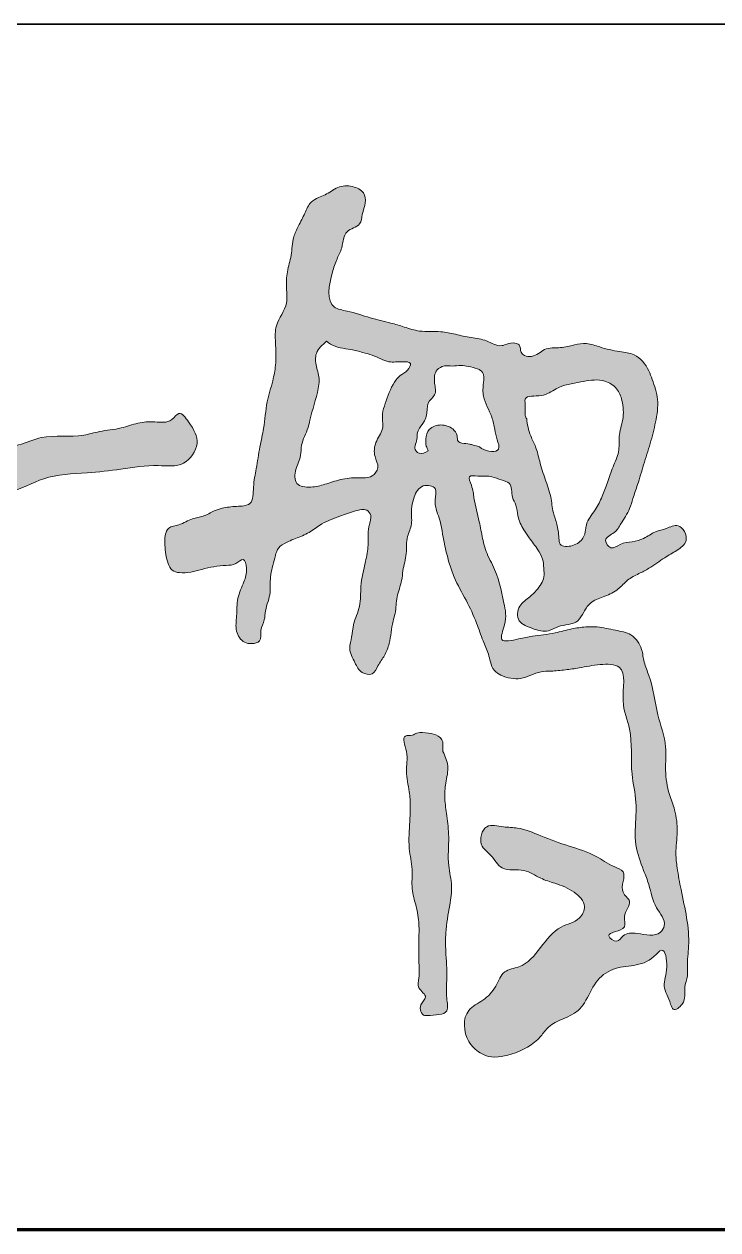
# Model space of a CAD drawing. Extents: x 3968514 to 5230306, y -516551 to -228246.
# Drawn here: x 4023589 to 4024049, y -305621 to -304821 of the extents above; entities that cross this region are included whole.
import ezdxf

# ---------------------------------------------------------------- set-up
doc = ezdxf.new("R2010")
doc.units = 0
doc.header["$LTSCALE"] = 1000
doc.header["$MEASUREMENT"] = 0
doc.layers.add('AXIS', color=3, linetype='Continuous', lineweight=15)
doc.layers.add('DIMENSION', color=3, linetype='Continuous', lineweight=18)

# ---------------------------------------------------------------- blocks, each defined once
blk = doc.blocks.new('目录1')
h = blk.add_hatch(color=7)
h.dxf.hatch_style = 1
edge = h.paths.add_edge_path()
edge.add_spline(control_points=[(4307446.24, -2702474.33), (4307442.52, -2702475.92), (4307436.68, -2702478.42), (4307428.76, -2702483.93), (4307421.78, -2702483.59), (4307415.21, -2702488.02), (4307414.63, -2702497.18), (4307421.72, -2702503.8), (4307418.41, -2702517.51), (4307432.91, -2702513.39), (4307440.26, -2702517.4), (4307448.1, -2702511.74), (4307447.07, -2702525.18), (4307454.65, -2702531.65), (4307454.4, -2702544.56), (4307459.01, -2702555.84), (4307463.5, -2702567.64), (4307466.74, -2702579.36), (4307470.54, -2702591.48), (4307480.7, -2702597.3), (4307489.31, -2702596.6), (4307493.6, -2702594.12), (4307499.1, -2702596.04), (4307495.41, -2702599.69), (4307494.95, -2702604.06), (4307491.67, -2702608.61), (4307487.24, -2702614.1), (4307481.83, -2702619.18), (4307481.18, -2702627.34), (4307472.16, -2702630.66), (4307456.5, -2702634.25), (4307435.01, -2702640.56), (4307413.09, -2702644.09), (4307397.98, -2702649.01), (4307385.05, -2702649.4), (4307372.56, -2702655.99), (4307355.05, -2702659.25), (4307337.43, -2702663.22), (4307319.18, -2702670.31), (4307303.33, -2702674.85), (4307283.27, -2702673.57), (4307265.71, -2702675.8), (4307246.65, -2702681.93), (4307231.12, -2702686.46), (4307210.11, -2702693.26), (4307215.89, -2702714.24), (4307232.94, -2702723.03), (4307254.54, -2702716.37), (4307277.52, -2702716.37), (4307301.93, -2702713.19), (4307323.78, -2702699.24), (4307350.44, -2702702.2), (4307377.28, -2702687.35), (4307405.74, -2702684.85), (4307432.85, -2702676.11), (4307455.85, -2702662.34), (4307482.86, -2702661.57), (4307506.33, -2702656.66), (4307524.49, -2702648.67), (4307540.58, -2702643.75), (4307557.76, -2702639.6), (4307576.94, -2702635.19), (4307598.34, -2702631.01), (4307622.05, -2702626.68), (4307645.23, -2702618.06), (4307670.92, -2702619.11), (4307694.29, -2702605.07), (4307719.99, -2702604.26), (4307745.36, -2702601.54), (4307766.2, -2702597.8), (4307786.71, -2702600.87), (4307798.18, -2702583.97), (4307791.63, -2702572.94), (4307783.49, -2702561.68), (4307777.32, -2702571.28), (4307766.88, -2702569.64), (4307755.62, -2702570.28), (4307743.81, -2702574.98), (4307731.42, -2702575.68), (4307714.35, -2702581.13), (4307695.35, -2702577.46), (4307675.76, -2702586.68), (4307656.04, -2702587.6), (4307635.07, -2702589.37), (4307615.07, -2702598.19), (4307593.55, -2702596.36), (4307577.46, -2702607.79), (4307560.21, -2702604.99), (4307547.75, -2702615.42), (4307532.71, -2702614.68), (4307519.46, -2702614.89), (4307512.14, -2702617.83), (4307502.04, -2702622.76), (4307508.46, -2702608.47), (4307515.44, -2702603.19), (4307521.98, -2702592.98), (4307529.37, -2702582.73), (4307526.59, -2702568.49), (4307536.26, -2702559.93), (4307534.5, -2702549.19), (4307536.38, -2702539.75), (4307535.25, -2702527.63), (4307537.62, -2702513.91), (4307539.14, -2702498.26), (4307539.96, -2702486.14), (4307539.63, -2702472.39), (4307553.22, -2702471.83), (4307564.48, -2702471.06), (4307569.34, -2702459), (4307582.27, -2702460.07), (4307593.72, -2702452.88), (4307606.35, -2702446.21), (4307618.65, -2702443.49), (4307637.53, -2702439.79), (4307625.3, -2702428.38), (4307616.91, -2702425.1), (4307606.37, -2702424.67), (4307598.4, -2702430.08), (4307588.11, -2702434.27), (4307575.52, -2702435.55), (4307561.83, -2702439.43), (4307551.12, -2702442.51), (4307533.14, -2702449.11), (4307544.79, -2702434.88), (4307543.89, -2702425.44), (4307547.68, -2702414.05), (4307542.85, -2702404.91), (4307540.72, -2702391.18), (4307531.32, -2702395.59), (4307526.2, -2702400.23), (4307520.19, -2702406.64), (4307513.69, -2702411.71), (4307509.65, -2702421.98), (4307512.05, -2702431.53), (4307511.83, -2702441.16), (4307517.47, -2702447.51), (4307513.36, -2702454.05), (4307508.84, -2702460.87), (4307497.01, -2702460.5), (4307486.62, -2702464.15), (4307474.06, -2702467.39), (4307468.67, -2702455.74), (4307477.31, -2702447.24), (4307474.52, -2702432.95), (4307481.62, -2702422.74), (4307487.34, -2702408.7), (4307498.54, -2702411.5), (4307504.98, -2702400.84), (4307493.98, -2702397.08), (4307486.45, -2702398.03), (4307477.73, -2702394.54), (4307469.82, -2702396.52), (4307459.17, -2702393.47), (4307456.74, -2702405.39), (4307457.28, -2702414.06), (4307458, -2702424.05), (4307453.92, -2702433.98), (4307453.17, -2702445.21), (4307450.44, -2702456.99), (4307450.8, -2702466.93), (4307447.45, -2702472.37), (4307446.24, -2702474.33)], knot_values=[0, 0, 0, 0, 24.366061, 38.189437, 56.537359, 63.530395, 83.986974, 99.616719, 120.989284, 140.525005, 164.922766, 170.379048, 188.122888, 210.657272, 234.565496, 258.462018, 284.424346, 309.872356, 332.066619, 358.287014, 372.511667, 381.588324, 388.651204, 397.0169, 403.114956, 415.941233, 428.809803, 446.336873, 458.715261, 472.853017, 497.672363, 558.956675, 604.775447, 631.164715, 653.796783, 681.137311, 714.122256, 760.305437, 789.14986, 831.846762, 857.449787, 909.053616, 937.40682, 975.877135, 1013.187957, 1044.226209, 1079.348961, 1118.05175, 1174.264502, 1218.203695, 1263.372696, 1324.701999, 1369.27271, 1443.036026, 1493.632269, 1539.447049, 1601.008372, 1651.860114, 1682.761253, 1719.700448, 1752.688512, 1788.787888, 1837.7444, 1883.563172, 1933.245405, 1984.849069, 2032.982367, 2091.139462, 2136.202259, 2186.038982, 2219.796733, 2251.264563, 2282.1412, 2299.14346, 2311.638131, 2334.266829, 2356.725695, 2380.025163, 2409.222672, 2430.572689, 2486.671633, 2518.553309, 2557.256099, 2604.098767, 2644.100099, 2685.981279, 2728.494651, 2754.147502, 2784.207193, 2817.964944, 2842.020519, 2860.748952, 2870.867759, 2892.611048, 2911.86865, 2933.618011, 2962.22022, 2984.656876, 3013.257647, 3027.644326, 3046.8919, 3070.869698, 3099.820582, 3130.358931, 3163.965985, 3176.853041, 3203.674741, 3226.971118, 3240.725897, 3272.607573, 3290.495417, 3322.692603, 3354.130147, 3378.498819, 3401.227139, 3422.028042, 3438.027523, 3460.936372, 3478.169039, 3504.217307, 3537.202575, 3558.967326, 3583.444136, 3606.334917, 3626.272151, 3645.718353, 3672.083398, 3693.533914, 3703.652721, 3724.136874, 3737.70728, 3755.802227, 3773.021479, 3800.242528, 3813.129584, 3830.347641, 3842.523603, 3855.015074, 3877.924181, 3904.313772, 3928.316206, 3939.042183, 3970.894818, 3986.879573, 4021.316883, 4045.303939, 4063.195265, 4079.656503, 4096.127327, 4115.394378, 4128.589173, 4149.39364, 4165.396334, 4182.614392, 4206.59219, 4222.576945, 4240.803655, 4269.974399, 4289.421914, 4313.611138, 4327.198539, 4327.198539, 4327.198539, 4327.198539], degree=3, periodic=0)
edge = h.paths.add_edge_path(flags=16)
edge.add_spline(control_points=[(4307473.73, -2702504.55), (4307477.49, -2702503.03), (4307483.77, -2702500.49), (4307489.6, -2702492.47), (4307498.63, -2702488.67), (4307506.99, -2702487.07), (4307518.13, -2702489), (4307516.95, -2702500.87), (4307511.45, -2702509.67), (4307517.3, -2702521.31), (4307509.42, -2702532.87), (4307510.75, -2702544.99), (4307511.61, -2702555.78), (4307506.17, -2702566.4), (4307506.91, -2702579.13), (4307493.96, -2702585.98), (4307487.68, -2702576.65), (4307487.4, -2702567.08), (4307487.11, -2702555.17), (4307478, -2702545.42), (4307482.17, -2702531.35), (4307475.15, -2702521.23), (4307476.8, -2702511.28), (4307474.81, -2702506.92), (4307473.73, -2702504.55)], knot_values=[0, 0, 0, 0, 23.754055, 39.676877, 57.661976, 80.420577, 92.135508, 117.905246, 131.640664, 154.374723, 184.407486, 206.912286, 226.200975, 248.067523, 276.554032, 297.469728, 312.296055, 333.43967, 356.172411, 381.339271, 405.451462, 435.483364, 448.34382, 463.594547, 463.594547, 463.594547, 463.594547], degree=3, periodic=0)
h = blk.add_hatch(color=7)
h.dxf.hatch_style = 1
edge = h.paths.add_edge_path()
edge.add_spline(control_points=[(4307904.53, -2702432.38), (4307906.23, -2702427.03), (4307908.93, -2702418.52), (4307897.71, -2702412.9), (4307888.02, -2702413.51), (4307881.6, -2702418.96), (4307875.29, -2702421.2), (4307869.55, -2702424.3), (4307866.5, -2702432.01), (4307862.47, -2702439.47), (4307858.15, -2702448.55), (4307858.05, -2702459.23), (4307854.49, -2702470.25), (4307854.03, -2702480.88), (4307855.74, -2702493.65), (4307846.4, -2702504.04), (4307847.15, -2702518.7), (4307847.69, -2702530.85), (4307845.18, -2702544.08), (4307840.66, -2702557.63), (4307839.9, -2702572.65), (4307836.33, -2702587.16), (4307834.6, -2702600.49), (4307831.97, -2702612.13), (4307832.62, -2702625.82), (4307820.58, -2702625.9), (4307813.03, -2702626.8), (4307805.47, -2702629.18), (4307799.55, -2702633.04), (4307790.87, -2702633.95), (4307784.32, -2702638.58), (4307773.6, -2702639.58), (4307773.46, -2702652.8), (4307774.65, -2702661.5), (4307778.01, -2702668.91), (4307786.8, -2702671.19), (4307798.49, -2702667.43), (4307811.14, -2702665.08), (4307820.42, -2702665.21), (4307826.38, -2702658.99), (4307828.63, -2702669.04), (4307826.07, -2702676.64), (4307821.13, -2702686.99), (4307821.7, -2702698.23), (4307819.91, -2702708.48), (4307824.89, -2702716.53), (4307831.34, -2702717.4), (4307838.33, -2702716.05), (4307836.42, -2702707.82), (4307840.06, -2702701.96), (4307840.15, -2702693.06), (4307844.03, -2702685.48), (4307843.14, -2702675.2), (4307844.69, -2702666.96), (4307846.87, -2702659.16), (4307848.61, -2702652.78), (4307854.16, -2702650.11), (4307860.54, -2702647.11), (4307868.51, -2702644.52), (4307877.38, -2702637.18), (4307888.69, -2702632.85), (4307898.65, -2702629.53), (4307907.09, -2702626.99), (4307911.26, -2702632.55), (4307907.89, -2702640.54), (4307909.2, -2702650.8), (4307906.43, -2702664.58), (4307902.95, -2702677.82), (4307904.05, -2702692.4), (4307898.46, -2702702.89), (4307898.03, -2702712.46), (4307895.03, -2702721.1), (4307899.58, -2702729.07), (4307903.11, -2702736.81), (4307911.96, -2702738.58), (4307915.12, -2702731.02), (4307919.74, -2702725.16), (4307923.55, -2702715.02), (4307923.96, -2702705.35), (4307927.12, -2702695.31), (4307926.85, -2702685.89), (4307930.93, -2702676.91), (4307931.47, -2702667.05), (4307934.59, -2702657.6), (4307933.38, -2702646.76), (4307937.78, -2702639.04), (4307936.92, -2702630.01), (4307937.84, -2702621.03), (4307943.28, -2702610.9), (4307955.2, -2702612.91), (4307951.55, -2702623.95), (4307956.8, -2702635.17), (4307958.43, -2702649.41), (4307961.82, -2702662.47), (4307966.02, -2702675.3), (4307973.66, -2702688.1), (4307980.23, -2702702.17), (4307984.13, -2702714.46), (4307988.22, -2702722.72), (4307989.51, -2702729.55), (4307991.51, -2702735.17), (4307998.84, -2702739.58), (4308010.31, -2702741.95), (4308020.52, -2702735.39), (4308030.78, -2702735.51), (4308039.16, -2702734.58), (4308050.22, -2702733.08), (4308061.22, -2702730.61), (4308081.55, -2702730.68), (4308074.83, -2702755.65), (4308084.68, -2702776.55), (4308081.76, -2702800.32), (4308086.43, -2702818.96), (4308086.12, -2702834.67), (4308084.64, -2702850.19), (4308090.24, -2702865.23), (4308095.74, -2702878.89), (4308097.49, -2702891.59), (4308107.18, -2702901.65), (4308100.46, -2702912.46), (4308088.98, -2702909.03), (4308078.09, -2702908.89), (4308073.86, -2702916.6), (4308063.02, -2702908.42), (4308081.71, -2702908.01), (4308076.27, -2702896.61), (4308085.31, -2702888.65), (4308073.56, -2702881.23), (4308081.7, -2702868.52), (4308068.72, -2702864.44), (4308058.79, -2702856.63), (4308041.27, -2702851.49), (4308024.23, -2702845.38), (4308009.84, -2702838.95), (4307997.96, -2702839.2), (4307985.3, -2702835.36), (4307981.08, -2702851.1), (4307990.97, -2702857.24), (4307996.72, -2702869.22), (4308011.9, -2702865.45), (4308022.04, -2702873.05), (4308033.8, -2702876.47), (4308044.56, -2702880.55), (4308054.18, -2702890.12), (4308048.28, -2702901.88), (4308026.85, -2702905.37), (4308019.6, -2702931.26), (4307997.48, -2702933.53), (4307993.49, -2702945.47), (4307985.51, -2702954.14), (4307970.78, -2702960.56), (4307971.97, -2702979.62), (4307980.72, -2702987.65), (4307990.22, -2702992.6), (4308005.85, -2702989.9), (4308020.31, -2702982.12), (4308030.52, -2702967), (4308044.64, -2702965.12), (4308054.09, -2702953.14), (4308058.05, -2702941.51), (4308074.57, -2702928.6), (4308092.22, -2702933), (4308104.95, -2702916.56), (4308108.07, -2702933.78), (4308102.78, -2702944.23), (4308108.31, -2702952.75), (4308110.75, -2702961.84), (4308120.09, -2702955), (4308117.28, -2702946.22), (4308120.77, -2702938.21), (4308119.84, -2702928.97), (4308122.89, -2702909.88), (4308117.34, -2702887.89), (4308113.62, -2702867.63), (4308112.09, -2702854.75), (4308114.14, -2702841.99), (4308112.69, -2702828.52), (4308107.31, -2702815.62), (4308105.12, -2702801.43), (4308107.05, -2702783.39), (4308099.17, -2702762.99), (4308097.42, -2702743.55), (4308091.18, -2702729.77), (4308090.43, -2702719.81), (4308083.96, -2702710.13), (4308071.89, -2702708.31), (4308062.05, -2702705.8), (4308052.18, -2702705.92), (4308042.84, -2702707.27), (4308031.47, -2702710.7), (4308018.97, -2702711.83), (4308008.7, -2702713.78), (4307993.76, -2702717.53), (4308001.04, -2702702.19), (4307997.9, -2702686.83), (4307994.41, -2702670.52), (4307986.95, -2702657.4), (4307984.31, -2702647.57), (4307982.18, -2702634.74), (4307978.66, -2702622.61), (4307978, -2702613.54), (4307973.63, -2702604.93), (4307983.38, -2702606.44), (4307989.8, -2702605.38), (4307996.3, -2702608.74), (4308004.46, -2702610.25), (4308003.05, -2702619.29), (4308007.23, -2702625.54), (4308007.43, -2702633.48), (4308011.02, -2702640.65), (4308015.92, -2702647.88), (4308020.67, -2702653.86), (4308024.57, -2702660.65), (4308025, -2702666.98), (4308025.65, -2702674.45), (4308021.11, -2702680.93), (4308015.29, -2702686.93), (4308007.88, -2702691.26), (4308006.68, -2702701.5), (4308012.91, -2702705.34), (4308019.21, -2702707.82), (4308027.31, -2702710.03), (4308036.06, -2702704.04), (4308047, -2702704.97), (4308051.62, -2702695.64), (4308056.46, -2702688.54), (4308065.89, -2702685.89), (4308074.39, -2702681.68), (4308080.3, -2702674.55), (4308087.76, -2702670.86), (4308096.33, -2702666.53), (4308104.31, -2702660.45), (4308112.98, -2702655.59), (4308122.33, -2702649.22), (4308115.46, -2702636.18), (4308106.35, -2702641.15), (4308098.41, -2702642.49), (4308091.81, -2702647.68), (4308083.58, -2702649.85), (4308076.21, -2702650.12), (4308069.7, -2702655.7), (4308063.6, -2702647.21), (4308072.65, -2702643.99), (4308076.75, -2702636.36), (4308081.78, -2702629.13), (4308084.3, -2702619.97), (4308087.78, -2702610.42), (4308091.14, -2702598.08), (4308095.77, -2702584.45), (4308099.37, -2702570.13), (4308101.71, -2702555.48), (4308097.71, -2702544.21), (4308094.07, -2702533.55), (4308086.97, -2702524.66), (4308073.96, -2702523.44), (4308063.52, -2702520.98), (4308053.69, -2702517.35), (4308044.75, -2702518.95), (4308035.89, -2702521.43), (4308026.77, -2702520.32), (4308020.59, -2702525.92), (4308013.82, -2702527.8), (4308009.13, -2702523.56), (4308009.94, -2702518.4), (4308003.88, -2702517.15), (4308000.34, -2702518.6), (4307996.11, -2702519.82), (4307991.82, -2702518.75), (4307985.74, -2702515.25), (4307976.73, -2702514.3), (4307966.71, -2702512), (4307955.33, -2702509.36), (4307943.64, -2702510.76), (4307932.8, -2702507.16), (4307922.08, -2702503.86), (4307909.1, -2702501.02), (4307897.36, -2702496.73), (4307879.73, -2702494.09), (4307883.35, -2702474.39), (4307887.46, -2702462.29), (4307891.98, -2702453.9), (4307891.95, -2702442.45), (4307903.75, -2702440.59), (4307904.31, -2702434.7), (4307904.53, -2702432.38)], knot_values=[0, 0, 0, 0, 28.535344, 45.431189, 64.936486, 84.550374, 93.812154, 105.288467, 122.177055, 141.204187, 157.00605, 181.586523, 203.996616, 225.90725, 245.352952, 278.554516, 300.463643, 330.848383, 351.829078, 380.720005, 416.298509, 441.088572, 470.660759, 495.239438, 517.650831, 535.606857, 554.97199, 566.004944, 582.387827, 596.77516, 616.699819, 630.487304, 653.738287, 678.522014, 688.685348, 698.895596, 728.869796, 761.56267, 774.905447, 785.831337, 797.968312, 816.595635, 839.750055, 863.340087, 883.379246, 901.517356, 911.268326, 922.3017, 936.349717, 950.956958, 963.2803, 988.429899, 999.756148, 1024.401059, 1037.928493, 1049.257688, 1061.83384, 1072.370522, 1092.295704, 1111.158595, 1140.822787, 1162.885645, 1177.740805, 1186.457178, 1197.917097, 1225.853504, 1247.913155, 1281.581446, 1307.77837, 1333.406727, 1350.167761, 1365.208197, 1385.607607, 1401.820294, 1415.020241, 1428.094269, 1444.539275, 1461.368971, 1491.452464, 1502.230825, 1524.16965, 1546.791737, 1559.97711, 1583.046966, 1605.767675, 1623.131425, 1633.587448, 1659.094127, 1678.292441, 1694.37512, 1709.187597, 1734.13934, 1768.828441, 1793.97804, 1815.198529, 1849.498152, 1883.036028, 1908.125272, 1926.897419, 1937.674489, 1950.152174, 1960.796126, 1987.324965, 2015.733769, 2028.847112, 2048.113932, 2066.616222, 2094.86487, 2120.401465, 2165.369925, 2203.833335, 2263.59861, 2301.451367, 2318.499289, 2357.70871, 2393.309027, 2413.265404, 2445.615601, 2471.586869, 2481.530305, 2512.297331, 2531.377542, 2542.300975, 2554.603851, 2578.306614, 2591.945484, 2613.51144, 2628.181597, 2655.459336, 2669.2146, 2696.726446, 2735.073142, 2775.016962, 2807.394832, 2826.245249, 2848.431752, 2873.254924, 2891.386099, 2914.332945, 2943.54566, 2967.976437, 2987.949857, 3016.191924, 3039.388153, 3056.180462, 3082.888354, 3160.118371, 3180.091791, 3202.326337, 3227.682226, 3250.886004, 3291.801282, 3313.511784, 3321.142271, 3355.317885, 3401.257543, 3416.981819, 3462.056647, 3475.377257, 3506.681068, 3534.660927, 3591.872847, 3605.196283, 3628.386664, 3654.185343, 3679.531031, 3687.156997, 3700.910129, 3723.332947, 3739.051422, 3750.984435, 3778.314183, 3854.197091, 3883.626814, 3902.456763, 3931.489234, 3960.670482, 3982.235421, 4015.028887, 4045.714348, 4089.547027, 4143.255165, 4161.926929, 4179.036043, 4203.013757, 4224.220602, 4249.30716, 4264.300646, 4283.01389, 4305.690552, 4336.002425, 4354.857327, 4376.926427, 4396.629536, 4425.719705, 4478.389873, 4492.18487, 4516.155503, 4538.620969, 4571.115396, 4588.225172, 4599.980626, 4611.47889, 4630.025534, 4643.13627, 4654.600452, 4673.620964, 4685.078017, 4699.422549, 4719.556036, 4732.267815, 4751.839151, 4765.632959, 4778.094704, 4789.548693, 4809.666174, 4822.132959, 4840.222728, 4859.627214, 4869.680877, 4881.144548, 4901.603118, 4915.035505, 4942.659527, 4956.595681, 4973.530148, 4992.869057, 5012.998007, 5029.841572, 5047.235288, 5062.224766, 5087.660122, 5106.261998, 5124.349896, 5146.435546, 5162.699447, 5177.483977, 5195.642459, 5211.272914, 5227.536526, 5240.647262, 5252.635174, 5268.233208, 5282.68915, 5305.974185, 5319.907449, 5339.413969, 5367.013157, 5396.556132, 5425.621966, 5456.01851, 5483.376562, 5495.652466, 5524.351688, 5544.251861, 5571.422266, 5589.605914, 5605.580703, 5624.435605, 5645.770764, 5655.309333, 5674.019395, 5680.252787, 5690.299502, 5698.666458, 5710.434688, 5714.071977, 5724.801428, 5735.457965, 5756.217848, 5777.842271, 5797.562743, 5825.802206, 5846.769818, 5865.183653, 5893.422445, 5925.526163, 5943.101309, 5989.374635, 6008.047655, 6024.249042, 6046.542068, 6066.356738, 6079.221034, 6079.221034, 6079.221034, 6079.221034], degree=3, periodic=0)
edge = h.paths.add_edge_path(flags=16)
edge.add_spline(control_points=[(4307948.38, -2702589.26), (4307946.28, -2702590.38), (4307943.43, -2702591.9), (4307940.13, -2702589.5), (4307938.92, -2702586.31), (4307941.14, -2702582.65), (4307940.75, -2702578.16), (4307942.61, -2702573.46), (4307947.03, -2702568.9), (4307947.64, -2702562.74), (4307948.05, -2702556.26), (4307954.29, -2702552.32), (4307952.1, -2702543.93), (4307952.4, -2702535.67), (4307958.98, -2702532.35), (4307964.48, -2702533.25), (4307969.79, -2702532.27), (4307975.47, -2702533.36), (4307980.36, -2702534.25), (4307985.82, -2702537.38), (4307984.82, -2702544.96), (4307984.13, -2702555.06), (4307990.52, -2702564.6), (4307992.4, -2702574.74), (4307993.7, -2702581.25), (4307997.5, -2702591.09), (4307985.78, -2702589.69), (4307981.54, -2702585.92), (4307978.6, -2702585.64), (4307975.04, -2702584.32), (4307971.65, -2702584.56), (4307967.35, -2702583.06), (4307968.01, -2702578.4), (4307965.12, -2702574.71), (4307959.81, -2702571.88), (4307953.78, -2702571.77), (4307947.88, -2702575.22), (4307946.56, -2702580.78), (4307946.72, -2702585.77), (4307947.88, -2702588.21), (4307948.38, -2702589.26)], knot_values=[0, 0, 0, 0, 12.594808, 17.099866, 22.758349, 31.355255, 40.67874, 49.166524, 60.834113, 77.586141, 84.828387, 98.697095, 114.244075, 132.033188, 143.056457, 153.431371, 165.122729, 174.937566, 187.675587, 195.58958, 209.255375, 227.393076, 257.351656, 274.007046, 287.992505, 300.453405, 323.160188, 327.833093, 335.228352, 339.94764, 350.40319, 356.204474, 363.448029, 374.232229, 382.357335, 399.218177, 407.669015, 421.397094, 430.489589, 437.417538, 437.417538, 437.417538, 437.417538], degree=3, periodic=0)
edge = h.paths.add_edge_path(flags=16)
edge.add_spline(control_points=[(4307880.98, -2702516.51), (4307878.13, -2702518.94), (4307872.95, -2702523.35), (4307873.88, -2702533.63), (4307876.6, -2702541.06), (4307874.63, -2702553.37), (4307870.92, -2702563.44), (4307868.34, -2702576.3), (4307863.71, -2702583.43), (4307864.28, -2702593.53), (4307860.02, -2702600.74), (4307859.21, -2702612.62), (4307870.96, -2702613.86), (4307880.14, -2702611.43), (4307890.49, -2702607.84), (4307900.93, -2702606.7), (4307910.94, -2702607.78), (4307916.44, -2702599.96), (4307911.99, -2702592.54), (4307912.82, -2702583.02), (4307919.61, -2702574.94), (4307917.03, -2702565.37), (4307920.9, -2702555.13), (4307923.73, -2702546.25), (4307929.62, -2702538.75), (4307934.41, -2702536.82), (4307938.17, -2702530.27), (4307929.32, -2702529.85), (4307921.61, -2702531.17), (4307912.98, -2702525.98), (4307904.47, -2702523.75), (4307895.25, -2702521.41), (4307886.27, -2702520.78), (4307881.79, -2702517.17), (4307880.98, -2702516.51)], knot_values=[0, 0, 0, 0, 20.998286, 38.253784, 57.107251, 68.269085, 111.619394, 121.783577, 146.742881, 160.355317, 179.844657, 198.373461, 217.525285, 236.39753, 258.25878, 281.831277, 300.501059, 313.836064, 329.081559, 347.610363, 368.015654, 387.735464, 401.788372, 432.703548, 444.073429, 456.406237, 465.793638, 475.967251, 494.473681, 518.299189, 531.180066, 547.638884, 575.770594, 581.938683, 581.938683, 581.938683, 581.938683], degree=3, periodic=0)
edge = h.paths.add_edge_path(flags=16)
edge.add_spline(control_points=[(4308013.67, -2702568), (4308013.93, -2702569.83), (4308014.47, -2702573.7), (4308016.41, -2702579.99), (4308020.2, -2702587.11), (4308022.35, -2702597.02), (4308025.85, -2702608), (4308030, -2702619.11), (4308030.77, -2702629.49), (4308034.13, -2702638.34), (4308034.96, -2702645.09), (4308035.43, -2702653.23), (4308045, -2702652.78), (4308051.1, -2702648.27), (4308052.82, -2702642.46), (4308053.26, -2702635.55), (4308059.53, -2702629.09), (4308063.66, -2702619.48), (4308067.68, -2702609.91), (4308070.55, -2702599.86), (4308075.61, -2702590.22), (4308074.3, -2702579.16), (4308078.14, -2702568.22), (4308077.85, -2702557), (4308073.88, -2702547.26), (4308067.9, -2702543.57), (4308059.73, -2702541.54), (4308048.68, -2702543.71), (4308034.32, -2702546.12), (4308024.7, -2702554.14), (4308011.31, -2702551.8), (4308013.25, -2702560.35), (4308012.09, -2702564.68), (4308013.31, -2702567.25), (4308013.67, -2702568)], knot_values=[0, 0, 0, 0, 11.055142, 23.414703, 39.287374, 59.133594, 83.854935, 108.57533, 129.789714, 145.892464, 164.269805, 172.64769, 189.123632, 206.036158, 217.53155, 223.956629, 247.183075, 267.506045, 287.08229, 309.212848, 330.485971, 350.497909, 373.665051, 399.124117, 416.199366, 434.611557, 438.361637, 466.620122, 500.605274, 522.582405, 543.993257, 553.988885, 565.802142, 570.695586, 570.695586, 570.695586, 570.695586], degree=3, periodic=0)
h = blk.add_hatch(color=7)
h.dxf.hatch_style = 1
edge = h.paths.add_edge_path()
edge.add_spline(control_points=[(4307958.12, -2702788.64), (4307959.54, -2702791.79), (4307962.6, -2702798.54), (4307959.73, -2702809.25), (4307959.01, -2702820.31), (4307960.86, -2702832.17), (4307962.62, -2702847), (4307960.7, -2702862.68), (4307964.82, -2702877.59), (4307962.26, -2702892.58), (4307959.69, -2702906.88), (4307959.95, -2702923.07), (4307961.18, -2702937.81), (4307959.82, -2702950.11), (4307962.93, -2702964.01), (4307951.68, -2702963.43), (4307944.05, -2702964.33), (4307941.42, -2702956.51), (4307949.46, -2702951.42), (4307940.47, -2702946.16), (4307942.98, -2702937.21), (4307942.02, -2702929.29), (4307942.21, -2702920.98), (4307942.09, -2702912.91), (4307942.55, -2702902.85), (4307940.58, -2702891.35), (4307936.74, -2702879.54), (4307938.59, -2702866.48), (4307935.23, -2702853.94), (4307935.82, -2702839.82), (4307936.68, -2702827.27), (4307936.02, -2702814.14), (4307932.69, -2702801.7), (4307935.83, -2702791.06), (4307929.97, -2702777.4), (4307937.6, -2702778.35), (4307942, -2702775.51), (4307948.3, -2702776.47), (4307954.19, -2702777.47), (4307958.48, -2702781.34), (4307958.09, -2702785.47), (4307958.11, -2702788), (4307958.12, -2702788.64)], knot_values=[0, 0, 0, 0, 20.154769, 43.238836, 63.673147, 86.757214, 114.913286, 153.151354, 180.189148, 205.808609, 243.12265, 267.33996, 303.05136, 329.81681, 346.387038, 372.690073, 376.517992, 391.438829, 403.466811, 419.030818, 431.77551, 454.718085, 467.464108, 481.484866, 503.152705, 527.670679, 551.174114, 576.666159, 604.966423, 627.908998, 661.07268, 680.234909, 707.272702, 734.039483, 754.472466, 763.494782, 770.365188, 785.676864, 798.997347, 806.2109, 817.752934, 821.57714, 821.57714, 821.57714, 821.57714], degree=3, periodic=0)
at = {"color": 7}
for points, knots in [([(4307446.24, -2702474.33), (4307442.52, -2702475.92), (4307436.68, -2702478.42), (4307428.76, -2702483.93), (4307421.78, -2702483.59), (4307415.21, -2702488.02), (4307414.63, -2702497.18), (4307421.72, -2702503.8), (4307418.41, -2702517.51), (4307432.91, -2702513.39), (4307440.26, -2702517.4), (4307448.1, -2702511.74), (4307447.07, -2702525.18), (4307454.65, -2702531.65), (4307454.4, -2702544.56), (4307459.01, -2702555.84), (4307463.5, -2702567.64), (4307466.74, -2702579.36), (4307470.54, -2702591.48), (4307480.7, -2702597.3), (4307489.31, -2702596.6), (4307493.6, -2702594.12), (4307499.1, -2702596.04), (4307495.41, -2702599.69), (4307494.95, -2702604.06), (4307491.67, -2702608.61), (4307487.24, -2702614.1), (4307481.83, -2702619.18), (4307481.18, -2702627.34), (4307472.16, -2702630.66), (4307456.5, -2702634.25), (4307435.01, -2702640.56), (4307413.09, -2702644.09), (4307397.98, -2702649.01), (4307385.05, -2702649.4), (4307372.56, -2702655.99), (4307355.05, -2702659.25), (4307337.43, -2702663.22), (4307319.18, -2702670.31), (4307303.33, -2702674.85), (4307283.27, -2702673.57), (4307265.71, -2702675.8), (4307246.65, -2702681.93), (4307231.12, -2702686.46), (4307210.11, -2702693.26), (4307215.89, -2702714.24), (4307232.94, -2702723.03), (4307254.54, -2702716.37), (4307277.52, -2702716.37), (4307301.93, -2702713.19), (4307323.78, -2702699.24), (4307350.44, -2702702.2), (4307377.28, -2702687.35), (4307405.74, -2702684.85), (4307432.85, -2702676.11), (4307455.85, -2702662.34), (4307482.86, -2702661.57), (4307506.33, -2702656.66), (4307524.49, -2702648.67), (4307540.58, -2702643.75), (4307557.76, -2702639.6), (4307576.94, -2702635.19), (4307598.34, -2702631.01), (4307622.05, -2702626.68), (4307645.23, -2702618.06), (4307670.92, -2702619.11), (4307694.29, -2702605.07), (4307719.99, -2702604.26), (4307745.36, -2702601.54), (4307766.2, -2702597.8), (4307786.71, -2702600.87), (4307798.18, -2702583.97), (4307791.63, -2702572.94), (4307783.49, -2702561.68), (4307777.32, -2702571.28), (4307766.88, -2702569.64), (4307755.62, -2702570.28), (4307743.81, -2702574.98), (4307731.42, -2702575.68), (4307714.35, -2702581.13), (4307695.35, -2702577.46), (4307675.76, -2702586.68), (4307656.04, -2702587.6), (4307635.07, -2702589.37), (4307615.07, -2702598.19), (4307593.55, -2702596.36), (4307577.46, -2702607.79), (4307560.21, -2702604.99), (4307547.75, -2702615.42), (4307532.71, -2702614.68), (4307519.46, -2702614.89), (4307512.14, -2702617.83), (4307502.04, -2702622.76), (4307508.46, -2702608.47), (4307515.44, -2702603.19), (4307521.98, -2702592.98), (4307529.37, -2702582.73), (4307526.59, -2702568.49), (4307536.26, -2702559.93), (4307534.5, -2702549.19), (4307536.38, -2702539.75), (4307535.25, -2702527.63), (4307537.62, -2702513.91), (4307539.14, -2702498.26), (4307539.96, -2702486.14), (4307539.63, -2702472.39), (4307553.22, -2702471.83), (4307564.48, -2702471.06), (4307569.34, -2702459), (4307582.27, -2702460.07), (4307593.72, -2702452.88), (4307606.35, -2702446.21), (4307618.65, -2702443.49), (4307637.53, -2702439.79), (4307625.3, -2702428.38), (4307616.91, -2702425.1), (4307606.37, -2702424.67), (4307598.4, -2702430.08), (4307588.11, -2702434.27), (4307575.52, -2702435.55), (4307561.83, -2702439.43), (4307551.12, -2702442.51), (4307533.14, -2702449.11), (4307544.79, -2702434.88), (4307543.89, -2702425.44), (4307547.68, -2702414.05), (4307542.85, -2702404.91), (4307540.72, -2702391.18), (4307531.32, -2702395.59), (4307526.2, -2702400.23), (4307520.19, -2702406.64), (4307513.69, -2702411.71), (4307509.65, -2702421.98), (4307512.05, -2702431.53), (4307511.83, -2702441.16), (4307517.47, -2702447.51), (4307513.36, -2702454.05), (4307508.84, -2702460.87), (4307497.01, -2702460.5), (4307486.62, -2702464.15), (4307474.06, -2702467.39), (4307468.67, -2702455.74), (4307477.31, -2702447.24), (4307474.52, -2702432.95), (4307481.62, -2702422.74), (4307487.34, -2702408.7), (4307498.54, -2702411.5), (4307504.98, -2702400.84), (4307493.98, -2702397.08), (4307486.45, -2702398.03), (4307477.73, -2702394.54), (4307469.82, -2702396.52), (4307459.17, -2702393.47), (4307456.74, -2702405.39), (4307457.28, -2702414.06), (4307458, -2702424.05), (4307453.92, -2702433.98), (4307453.17, -2702445.21), (4307450.44, -2702456.99), (4307450.8, -2702466.93), (4307447.45, -2702472.37), (4307446.24, -2702474.33)], [0, 0, 0, 0, 12.183031, 19.094718, 28.26868, 31.765198, 41.993487, 49.808359, 60.494642, 70.262502, 82.461383, 85.189524, 94.061444, 105.328636, 117.282748, 129.231009, 142.212173, 154.936178, 166.033309, 179.143507, 186.255833, 190.794162, 194.325602, 198.50845, 201.557478, 207.970616, 214.404901, 223.168437, 229.35763, 236.426508, 248.836181, 279.478337, 302.387724, 315.582358, 326.898391, 340.568655, 357.061128, 380.152719, 394.57493, 415.923381, 428.724894, 454.526808, 468.70341, 487.938568, 506.593978, 522.113105, 539.67448, 559.025875, 587.132251, 609.101848, 631.686348, 662.350999, 684.636355, 721.518013, 746.816134, 769.723525, 800.504186, 825.930057, 841.380626, 859.850224, 876.344256, 894.393944, 918.8722, 941.781586, 966.622703, 992.424535, 1016.491183, 1045.569731, 1068.10113, 1093.019491, 1109.898366, 1125.632281, 1141.0706, 1149.57173, 1155.819065, 1167.133414, 1178.362848, 1190.012581, 1204.611336, 1215.286345, 1243.335817, 1259.276655, 1278.628049, 1302.049383, 1322.050049, 1342.99064, 1364.247326, 1377.073751, 1392.103597, 1408.982472, 1421.010259, 1430.374476, 1435.43388, 1446.305524, 1455.934325, 1466.809005, 1481.11011, 1492.328438, 1506.628823, 1513.822163, 1523.44595, 1535.434849, 1549.910291, 1565.179465, 1581.982992, 1588.42652, 1601.837371, 1613.485559, 1620.362948, 1636.303786, 1645.247708, 1661.346302, 1677.065074, 1689.249409, 1700.61357, 1711.014021, 1719.013761, 1730.468186, 1739.084519, 1752.108654, 1768.601287, 1779.483663, 1791.722068, 1803.167458, 1813.136075, 1822.859177, 1836.041699, 1846.766957, 1851.826361, 1862.068437, 1868.85364, 1877.901113, 1886.510739, 1900.121264, 1906.564792, 1915.173821, 1921.261801, 1927.507537, 1938.962091, 1952.156886, 1964.158103, 1969.521091, 1985.447409, 1993.439787, 2010.658441, 2022.651969, 2031.597632, 2039.828252, 2048.063664, 2057.697189, 2064.294587, 2074.69682, 2082.698167, 2091.307196, 2103.296095, 2111.288472, 2120.401828, 2134.987199, 2144.710957, 2156.805569, 2163.599269, 2163.599269, 2163.599269, 2163.599269]), ([(4307904.53, -2702432.38), (4307906.23, -2702427.03), (4307908.93, -2702418.52), (4307897.71, -2702412.9), (4307888.02, -2702413.51), (4307881.6, -2702418.96), (4307875.29, -2702421.2), (4307869.55, -2702424.3), (4307866.5, -2702432.01), (4307862.47, -2702439.47), (4307858.15, -2702448.55), (4307858.05, -2702459.23), (4307854.49, -2702470.25), (4307854.03, -2702480.88), (4307855.74, -2702493.65), (4307846.4, -2702504.04), (4307847.15, -2702518.7), (4307847.69, -2702530.85), (4307845.18, -2702544.08), (4307840.66, -2702557.63), (4307839.9, -2702572.65), (4307836.33, -2702587.16), (4307834.6, -2702600.49), (4307831.97, -2702612.13), (4307832.62, -2702625.82), (4307820.58, -2702625.9), (4307813.03, -2702626.8), (4307805.47, -2702629.18), (4307799.55, -2702633.04), (4307790.87, -2702633.95), (4307784.32, -2702638.58), (4307773.6, -2702639.58), (4307773.46, -2702652.8), (4307774.65, -2702661.5), (4307778.01, -2702668.91), (4307786.8, -2702671.19), (4307798.49, -2702667.43), (4307811.14, -2702665.08), (4307820.42, -2702665.21), (4307826.38, -2702658.99), (4307828.63, -2702669.04), (4307826.07, -2702676.64), (4307821.13, -2702686.99), (4307821.7, -2702698.23), (4307819.91, -2702708.48), (4307824.89, -2702716.53), (4307831.34, -2702717.4), (4307838.33, -2702716.05), (4307836.42, -2702707.82), (4307840.06, -2702701.96), (4307840.15, -2702693.06), (4307844.03, -2702685.48), (4307843.14, -2702675.2), (4307844.69, -2702666.96), (4307846.87, -2702659.16), (4307848.61, -2702652.78), (4307854.16, -2702650.11), (4307860.54, -2702647.11), (4307868.51, -2702644.52), (4307877.38, -2702637.18), (4307888.69, -2702632.85), (4307898.65, -2702629.53), (4307907.09, -2702626.99), (4307911.26, -2702632.55), (4307907.89, -2702640.54), (4307909.2, -2702650.8), (4307906.43, -2702664.58), (4307902.95, -2702677.82), (4307904.05, -2702692.4), (4307898.46, -2702702.89), (4307898.03, -2702712.46), (4307895.03, -2702721.1), (4307899.58, -2702729.07), (4307903.11, -2702736.81), (4307911.96, -2702738.58), (4307915.12, -2702731.02), (4307919.74, -2702725.16), (4307923.55, -2702715.02), (4307923.96, -2702705.35), (4307927.12, -2702695.31), (4307926.85, -2702685.89), (4307930.93, -2702676.91), (4307931.47, -2702667.05), (4307934.59, -2702657.6), (4307933.38, -2702646.76), (4307937.78, -2702639.04), (4307936.92, -2702630.01), (4307937.84, -2702621.03), (4307943.28, -2702610.9), (4307955.2, -2702612.91), (4307951.55, -2702623.95), (4307956.8, -2702635.17), (4307958.43, -2702649.41), (4307961.82, -2702662.47), (4307966.02, -2702675.3), (4307973.66, -2702688.1), (4307980.23, -2702702.17), (4307984.13, -2702714.46), (4307988.22, -2702722.72), (4307989.51, -2702729.55), (4307991.51, -2702735.17), (4307998.84, -2702739.58), (4308010.31, -2702741.95), (4308020.52, -2702735.39), (4308030.78, -2702735.51), (4308039.16, -2702734.58), (4308050.22, -2702733.08), (4308061.22, -2702730.61), (4308081.55, -2702730.68), (4308074.83, -2702755.65), (4308084.68, -2702776.55), (4308081.76, -2702800.32), (4308086.43, -2702818.96), (4308086.12, -2702834.67), (4308084.64, -2702850.19), (4308090.24, -2702865.23), (4308095.74, -2702878.89), (4308097.49, -2702891.59), (4308107.18, -2702901.65), (4308100.46, -2702912.46), (4308088.98, -2702909.03), (4308078.09, -2702908.89), (4308073.86, -2702916.6), (4308063.02, -2702908.42), (4308081.71, -2702908.01), (4308076.27, -2702896.61), (4308085.31, -2702888.65), (4308073.56, -2702881.23), (4308081.7, -2702868.52), (4308068.72, -2702864.44), (4308058.79, -2702856.63), (4308041.27, -2702851.49), (4308024.23, -2702845.38), (4308009.84, -2702838.95), (4307997.96, -2702839.2), (4307985.3, -2702835.36), (4307981.08, -2702851.1), (4307990.97, -2702857.24), (4307996.72, -2702869.22), (4308011.9, -2702865.45), (4308022.04, -2702873.05), (4308033.8, -2702876.47), (4308044.56, -2702880.55), (4308054.18, -2702890.12), (4308048.28, -2702901.88), (4308026.85, -2702905.37), (4308019.6, -2702931.26), (4307997.48, -2702933.53), (4307993.49, -2702945.47), (4307985.51, -2702954.14), (4307970.78, -2702960.56), (4307971.97, -2702979.62), (4307980.72, -2702987.65), (4307990.22, -2702992.6), (4308005.85, -2702989.9), (4308020.31, -2702982.12), (4308030.52, -2702967), (4308044.64, -2702965.12), (4308054.09, -2702953.14), (4308058.05, -2702941.51), (4308074.57, -2702928.6), (4308092.22, -2702933), (4308104.95, -2702916.56), (4308108.07, -2702933.78), (4308102.78, -2702944.23), (4308108.31, -2702952.75), (4308110.75, -2702961.84), (4308120.09, -2702955), (4308117.28, -2702946.22), (4308120.77, -2702938.21), (4308119.84, -2702928.97), (4308122.89, -2702909.88), (4308117.34, -2702887.89), (4308113.62, -2702867.63), (4308112.09, -2702854.75), (4308114.14, -2702841.99), (4308112.69, -2702828.52), (4308107.31, -2702815.62), (4308105.12, -2702801.43), (4308107.05, -2702783.39), (4308099.17, -2702762.99), (4308097.42, -2702743.55), (4308091.18, -2702729.77), (4308090.43, -2702719.81), (4308083.96, -2702710.13), (4308071.89, -2702708.31), (4308062.05, -2702705.8), (4308052.18, -2702705.92), (4308042.84, -2702707.27), (4308031.47, -2702710.7), (4308018.97, -2702711.83), (4308008.7, -2702713.78), (4307993.76, -2702717.53), (4308001.04, -2702702.19), (4307997.9, -2702686.83), (4307994.41, -2702670.52), (4307986.95, -2702657.4), (4307984.31, -2702647.57), (4307982.18, -2702634.74), (4307978.66, -2702622.61), (4307978, -2702613.54), (4307973.63, -2702604.93), (4307983.38, -2702606.44), (4307989.8, -2702605.38), (4307996.3, -2702608.74), (4308004.46, -2702610.25), (4308003.05, -2702619.29), (4308007.23, -2702625.54), (4308007.43, -2702633.48), (4308011.02, -2702640.65), (4308015.92, -2702647.88), (4308020.67, -2702653.86), (4308024.57, -2702660.65), (4308025, -2702666.98), (4308025.65, -2702674.45), (4308021.11, -2702680.93), (4308015.29, -2702686.93), (4308007.88, -2702691.26), (4308006.68, -2702701.5), (4308012.91, -2702705.34), (4308019.21, -2702707.82), (4308027.31, -2702710.03), (4308036.06, -2702704.04), (4308047, -2702704.97), (4308051.62, -2702695.64), (4308056.46, -2702688.54), (4308065.89, -2702685.89), (4308074.39, -2702681.68), (4308080.3, -2702674.55), (4308087.76, -2702670.86), (4308096.33, -2702666.53), (4308104.31, -2702660.45), (4308112.98, -2702655.59), (4308122.33, -2702649.22), (4308115.46, -2702636.18), (4308106.35, -2702641.15), (4308098.41, -2702642.49), (4308091.81, -2702647.68), (4308083.58, -2702649.85), (4308076.21, -2702650.12), (4308069.7, -2702655.7), (4308063.6, -2702647.21), (4308072.65, -2702643.99), (4308076.75, -2702636.36), (4308081.78, -2702629.13), (4308084.3, -2702619.97), (4308087.78, -2702610.42), (4308091.14, -2702598.08), (4308095.77, -2702584.45), (4308099.37, -2702570.13), (4308101.71, -2702555.48), (4308097.71, -2702544.21), (4308094.07, -2702533.55), (4308086.97, -2702524.66), (4308073.96, -2702523.44), (4308063.52, -2702520.98), (4308053.69, -2702517.35), (4308044.75, -2702518.95), (4308035.89, -2702521.43), (4308026.77, -2702520.32), (4308020.59, -2702525.92), (4308013.82, -2702527.8), (4308009.13, -2702523.56), (4308009.94, -2702518.4), (4308003.88, -2702517.15), (4308000.34, -2702518.6), (4307996.11, -2702519.82), (4307991.82, -2702518.75), (4307985.74, -2702515.25), (4307976.73, -2702514.3), (4307966.71, -2702512), (4307955.33, -2702509.36), (4307943.64, -2702510.76), (4307932.8, -2702507.16), (4307922.08, -2702503.86), (4307909.1, -2702501.02), (4307897.36, -2702496.73), (4307879.73, -2702494.09), (4307883.35, -2702474.39), (4307887.46, -2702462.29), (4307891.98, -2702453.9), (4307891.95, -2702442.45), (4307903.75, -2702440.59), (4307904.31, -2702434.7), (4307904.53, -2702432.38)], [0, 0, 0, 0, 14.267672, 22.715595, 32.468243, 42.275187, 46.906077, 52.644233, 61.088527, 70.602094, 78.503025, 90.793261, 101.998308, 112.953625, 122.676476, 139.277258, 150.231822, 165.424192, 175.914539, 190.360002, 208.149255, 220.544286, 235.330379, 247.619719, 258.825415, 267.803428, 277.485995, 283.002472, 291.193914, 298.38758, 308.349909, 315.243652, 326.869144, 339.261007, 344.342674, 349.447798, 364.434898, 380.781335, 387.452723, 392.915669, 398.984156, 408.297817, 419.875027, 431.670043, 441.689623, 450.758678, 455.634163, 461.15085, 468.174858, 475.478479, 481.64015, 494.214949, 499.878074, 512.20053, 518.964247, 524.628844, 530.91692, 536.185261, 546.147852, 555.579297, 570.411394, 581.442823, 588.870403, 593.228589, 598.958548, 612.926752, 623.956577, 640.790723, 653.889185, 666.703363, 675.08388, 682.604098, 692.803803, 700.910147, 707.510121, 714.047135, 722.269638, 730.684485, 745.726232, 751.115412, 762.084825, 773.395869, 779.988555, 791.523483, 802.883837, 811.565713, 816.793724, 829.547064, 839.146221, 847.18756, 854.593799, 867.06967, 884.41422, 896.98902, 907.599264, 924.749076, 941.518014, 954.062636, 963.448709, 968.837244, 975.076087, 980.398063, 993.662483, 1007.866885, 1014.423556, 1024.056966, 1033.308111, 1047.432435, 1060.200733, 1082.684962, 1101.916667, 1131.799305, 1150.725684, 1159.249644, 1178.854355, 1196.654514, 1206.632702, 1222.8078, 1235.793434, 1240.765152, 1256.148665, 1265.688771, 1271.150488, 1277.301925, 1289.153307, 1295.972742, 1306.75572, 1314.090798, 1327.729668, 1334.6073, 1348.363223, 1367.536571, 1387.508481, 1403.697416, 1413.122625, 1424.215876, 1436.627462, 1445.693049, 1457.166473, 1471.77283, 1483.988218, 1493.974929, 1508.095962, 1519.694077, 1528.090231, 1541.444177, 1580.059185, 1590.045896, 1601.163169, 1613.841113, 1625.443002, 1645.900641, 1656.755892, 1660.571135, 1677.658943, 1700.628771, 1708.490909, 1731.028323, 1737.688628, 1753.340534, 1767.330464, 1795.936423, 1802.598142, 1814.193332, 1827.092671, 1839.765515, 1843.578499, 1850.455065, 1861.666473, 1869.525711, 1875.492217, 1889.157091, 1927.098546, 1941.813407, 1951.228381, 1965.744617, 1980.335241, 1991.11771, 2007.514444, 2022.857174, 2044.773514, 2071.627583, 2080.963464, 2089.518021, 2101.506879, 2112.110301, 2124.65358, 2132.150323, 2141.506945, 2152.845276, 2168.001212, 2177.428663, 2188.463213, 2198.314768, 2212.859853, 2239.194937, 2246.092435, 2258.077751, 2269.310484, 2285.557698, 2294.112586, 2299.990313, 2305.739445, 2315.012767, 2321.568135, 2327.300226, 2336.810482, 2342.539008, 2349.711274, 2359.778018, 2366.133908, 2375.919576, 2382.816479, 2389.047352, 2394.774347, 2404.833087, 2411.066479, 2420.111364, 2429.813607, 2434.840439, 2440.572274, 2450.801559, 2457.517753, 2471.329763, 2478.297841, 2486.765074, 2496.434528, 2506.499003, 2514.920786, 2523.617644, 2531.112383, 2543.830061, 2553.130999, 2562.174948, 2573.217773, 2581.349724, 2588.741989, 2597.82123, 2605.636457, 2613.768263, 2620.323631, 2626.317587, 2634.116604, 2641.344575, 2652.987092, 2659.953724, 2669.706985, 2683.506578, 2698.278066, 2712.810983, 2728.009255, 2741.688281, 2747.826233, 2762.175844, 2772.125931, 2785.711133, 2794.802957, 2802.790351, 2812.217802, 2822.885382, 2827.654667, 2837.009697, 2840.126394, 2845.149751, 2849.333229, 2855.217344, 2857.035988, 2862.400714, 2867.728983, 2878.108924, 2888.921135, 2898.781372, 2912.901103, 2923.384909, 2932.591826, 2946.711223, 2962.763081, 2971.550654, 2994.687318, 3004.023827, 3012.124521, 3023.271034, 3033.178369, 3039.610517, 3039.610517, 3039.610517, 3039.610517]), ([(4307880.98, -2702516.51), (4307878.13, -2702518.94), (4307872.95, -2702523.35), (4307873.88, -2702533.63), (4307876.6, -2702541.06), (4307874.63, -2702553.37), (4307870.92, -2702563.44), (4307868.34, -2702576.3), (4307863.71, -2702583.43), (4307864.28, -2702593.53), (4307860.02, -2702600.74), (4307859.21, -2702612.62), (4307870.96, -2702613.86), (4307880.14, -2702611.43), (4307890.49, -2702607.84), (4307900.93, -2702606.7), (4307910.94, -2702607.78), (4307916.44, -2702599.96), (4307911.99, -2702592.54), (4307912.82, -2702583.02), (4307919.61, -2702574.94), (4307917.03, -2702565.37), (4307920.9, -2702555.13), (4307923.73, -2702546.25), (4307929.62, -2702538.75), (4307934.41, -2702536.82), (4307938.17, -2702530.27), (4307929.32, -2702529.85), (4307921.61, -2702531.17), (4307912.98, -2702525.98), (4307904.47, -2702523.75), (4307895.25, -2702521.41), (4307886.27, -2702520.78), (4307881.79, -2702517.17), (4307880.98, -2702516.51)], [0, 0, 0, 0, 10.499143, 19.126892, 28.553625, 34.134542, 55.809697, 60.891789, 73.371441, 80.177659, 89.922328, 99.18673, 108.762642, 118.198765, 129.12939, 140.915638, 150.25053, 156.918032, 164.540779, 173.805181, 184.007827, 193.867732, 200.894186, 216.351774, 222.036714, 228.203118, 232.896819, 237.983626, 247.23684, 259.149594, 265.590033, 273.819442, 287.885297, 290.969342, 290.969342, 290.969342, 290.969342]), ([(4307948.38, -2702589.26), (4307946.28, -2702590.38), (4307943.43, -2702591.9), (4307940.13, -2702589.5), (4307938.92, -2702586.31), (4307941.14, -2702582.65), (4307940.75, -2702578.16), (4307942.61, -2702573.46), (4307947.03, -2702568.9), (4307947.64, -2702562.74), (4307948.05, -2702556.26), (4307954.29, -2702552.32), (4307952.1, -2702543.93), (4307952.4, -2702535.67), (4307958.98, -2702532.35), (4307964.48, -2702533.25), (4307969.79, -2702532.27), (4307975.47, -2702533.36), (4307980.36, -2702534.25), (4307985.82, -2702537.38), (4307984.82, -2702544.96), (4307984.13, -2702555.06), (4307990.52, -2702564.6), (4307992.4, -2702574.74), (4307993.7, -2702581.25), (4307997.5, -2702591.09), (4307985.78, -2702589.69), (4307981.54, -2702585.92), (4307978.6, -2702585.64), (4307975.04, -2702584.32), (4307971.65, -2702584.56), (4307967.35, -2702583.06), (4307968.01, -2702578.4), (4307965.12, -2702574.71), (4307959.81, -2702571.88), (4307953.78, -2702571.77), (4307947.88, -2702575.22), (4307946.56, -2702580.78), (4307946.72, -2702585.77), (4307947.88, -2702588.21), (4307948.38, -2702589.26)], [0, 0, 0, 0, 6.297404, 8.549933, 11.379175, 15.677628, 20.33937, 24.583262, 30.417057, 38.793071, 42.414193, 49.348547, 57.122038, 66.016594, 71.528229, 76.715686, 82.561364, 87.468783, 93.837793, 97.79479, 104.627688, 113.696538, 128.675828, 137.003523, 143.996253, 150.226703, 161.580094, 163.916547, 167.614176, 169.97382, 175.201595, 178.102237, 181.724015, 187.116114, 191.178667, 199.609089, 203.834508, 210.698547, 215.244794, 218.708769, 218.708769, 218.708769, 218.708769]), ([(4308013.67, -2702568), (4308013.93, -2702569.83), (4308014.47, -2702573.7), (4308016.41, -2702579.99), (4308020.2, -2702587.11), (4308022.35, -2702597.02), (4308025.85, -2702608), (4308030, -2702619.11), (4308030.77, -2702629.49), (4308034.13, -2702638.34), (4308034.96, -2702645.09), (4308035.43, -2702653.23), (4308045, -2702652.78), (4308051.1, -2702648.27), (4308052.82, -2702642.46), (4308053.26, -2702635.55), (4308059.53, -2702629.09), (4308063.66, -2702619.48), (4308067.68, -2702609.91), (4308070.55, -2702599.86), (4308075.61, -2702590.22), (4308074.3, -2702579.16), (4308078.14, -2702568.22), (4308077.85, -2702557), (4308073.88, -2702547.26), (4308067.9, -2702543.57), (4308059.73, -2702541.54), (4308048.68, -2702543.71), (4308034.32, -2702546.12), (4308024.7, -2702554.14), (4308011.31, -2702551.8), (4308013.25, -2702560.35), (4308012.09, -2702564.68), (4308013.31, -2702567.25), (4308013.67, -2702568)], [0, 0, 0, 0, 5.527571, 11.707352, 19.643687, 29.566797, 41.927467, 54.287665, 64.894857, 72.946232, 82.134902, 86.323845, 94.561816, 103.018079, 108.765775, 111.978314, 123.591538, 133.753022, 143.541145, 154.606424, 165.242986, 175.248954, 186.832526, 199.562058, 208.099683, 217.305778, 219.180819, 233.310061, 250.302637, 261.291202, 271.996628, 276.994442, 282.901071, 285.347793, 285.347793, 285.347793, 285.347793]), ([(4307958.12, -2702788.64), (4307959.54, -2702791.79), (4307962.6, -2702798.54), (4307959.73, -2702809.25), (4307959.01, -2702820.31), (4307960.86, -2702832.17), (4307962.62, -2702847), (4307960.7, -2702862.68), (4307964.82, -2702877.59), (4307962.26, -2702892.58), (4307959.69, -2702906.88), (4307959.95, -2702923.07), (4307961.18, -2702937.81), (4307959.82, -2702950.11), (4307962.93, -2702964.01), (4307951.68, -2702963.43), (4307944.05, -2702964.33), (4307941.42, -2702956.51), (4307949.46, -2702951.42), (4307940.47, -2702946.16), (4307942.98, -2702937.21), (4307942.02, -2702929.29), (4307942.21, -2702920.98), (4307942.09, -2702912.91), (4307942.55, -2702902.85), (4307940.58, -2702891.35), (4307936.74, -2702879.54), (4307938.59, -2702866.48), (4307935.23, -2702853.94), (4307935.82, -2702839.82), (4307936.68, -2702827.27), (4307936.02, -2702814.14), (4307932.69, -2702801.7), (4307935.83, -2702791.06), (4307929.97, -2702777.4), (4307937.6, -2702778.35), (4307942, -2702775.51), (4307948.3, -2702776.47), (4307954.19, -2702777.47), (4307958.48, -2702781.34), (4307958.09, -2702785.47), (4307958.11, -2702788), (4307958.12, -2702788.64)], [0, 0, 0, 0, 10.077384, 21.619418, 31.836573, 43.378607, 57.456643, 76.575677, 90.094574, 102.904305, 121.561325, 133.66998, 151.52568, 164.908405, 173.193519, 186.345037, 188.258996, 195.719414, 201.733405, 209.515409, 215.887755, 227.359043, 233.732054, 240.742433, 251.576352, 263.83534, 275.587057, 288.33308, 302.483212, 313.954499, 330.53634, 340.117454, 353.636351, 367.019741, 377.236233, 381.747391, 385.182594, 392.838432, 399.498674, 403.10545, 408.876467, 410.78857, 410.78857, 410.78857, 410.78857])]:
    blk.add_open_spline(points, degree=3, knots=knots, dxfattribs=at)
at = {"layer": 'DIMENSION', "color": 7, "lineweight": 35}
blk.add_line((4305470.49, -2702306.1), (4312270.49, -2702306.1), dxfattribs=at)
at = {"layer": 'DIMENSION', "color": 7, "lineweight": 70}
blk.add_line((4318070.49, -2703106.1), (4300070.49, -2703106.1), dxfattribs=at)

msp = doc.modelspace()

# ---------------------------------------------------------------- block references
at = {"layer": 'AXIS', "color": 1}
msp.add_blockref('目录1', (-284091.21261, 2397485.56286), dxfattribs=at)

doc.saveas('drawing.dxf')
